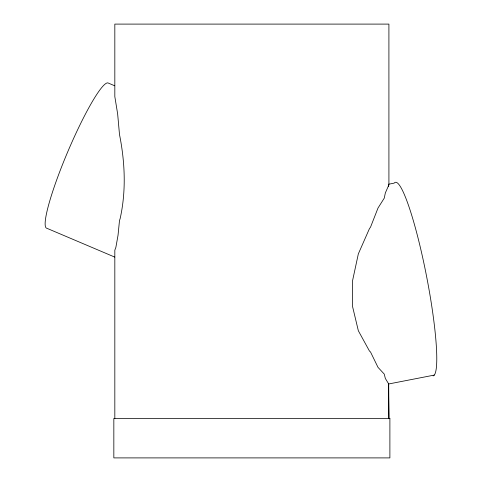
<?xml version="1.0" encoding="UTF-8"?>
<svg xmlns="http://www.w3.org/2000/svg" width="482" height="482" viewBox="0 0 482 482"><rect width="100%" height="100%" fill="white"/><g stroke="black" fill="none" stroke-linecap="round" stroke-linejoin="round"><path stroke-width="0.72" d="M434.3 375.086L388.715 383.967L385.347 378.466L384.238 374.074L378.009 367.356L370.544 352.041L369.417 350.956L358.337 330.742L352.601 306.709L352.601 280.494L358.337 253.887L369.417 228.703L370.544 227.112L378.009 208.031L384.238 198.174L385.347 192.933L388.92 184.781L388.908 24.1L114.824 24.1L114.824 96.599L117.65 113.951L119.494 134.496C125.019 162.205 126.296 191.065 120.102 218.78L119.494 220.485L118.036 235.234L115.867 247.387L114.824 250.182L114.824 418.466M388.715 383.967L388.908 418.466L388.492 383.624M388.558 184.232L394.192 183.136A98.593 12.634 79 0 1 425.618 271.511A98.593 12.634 79 0 1 433.107 375.882M114.704 85.784L107.914 82.904A78.873 10.375 -67 0 0 66.926 153.74A78.873 10.375 -67 0 0 46.893 228.293L114.776 257.099M388.655 185.04L388.697 186.528M389.89 418.466L113.836 418.466L113.836 457.9L389.89 457.9L389.89 418.466"/></g></svg>
